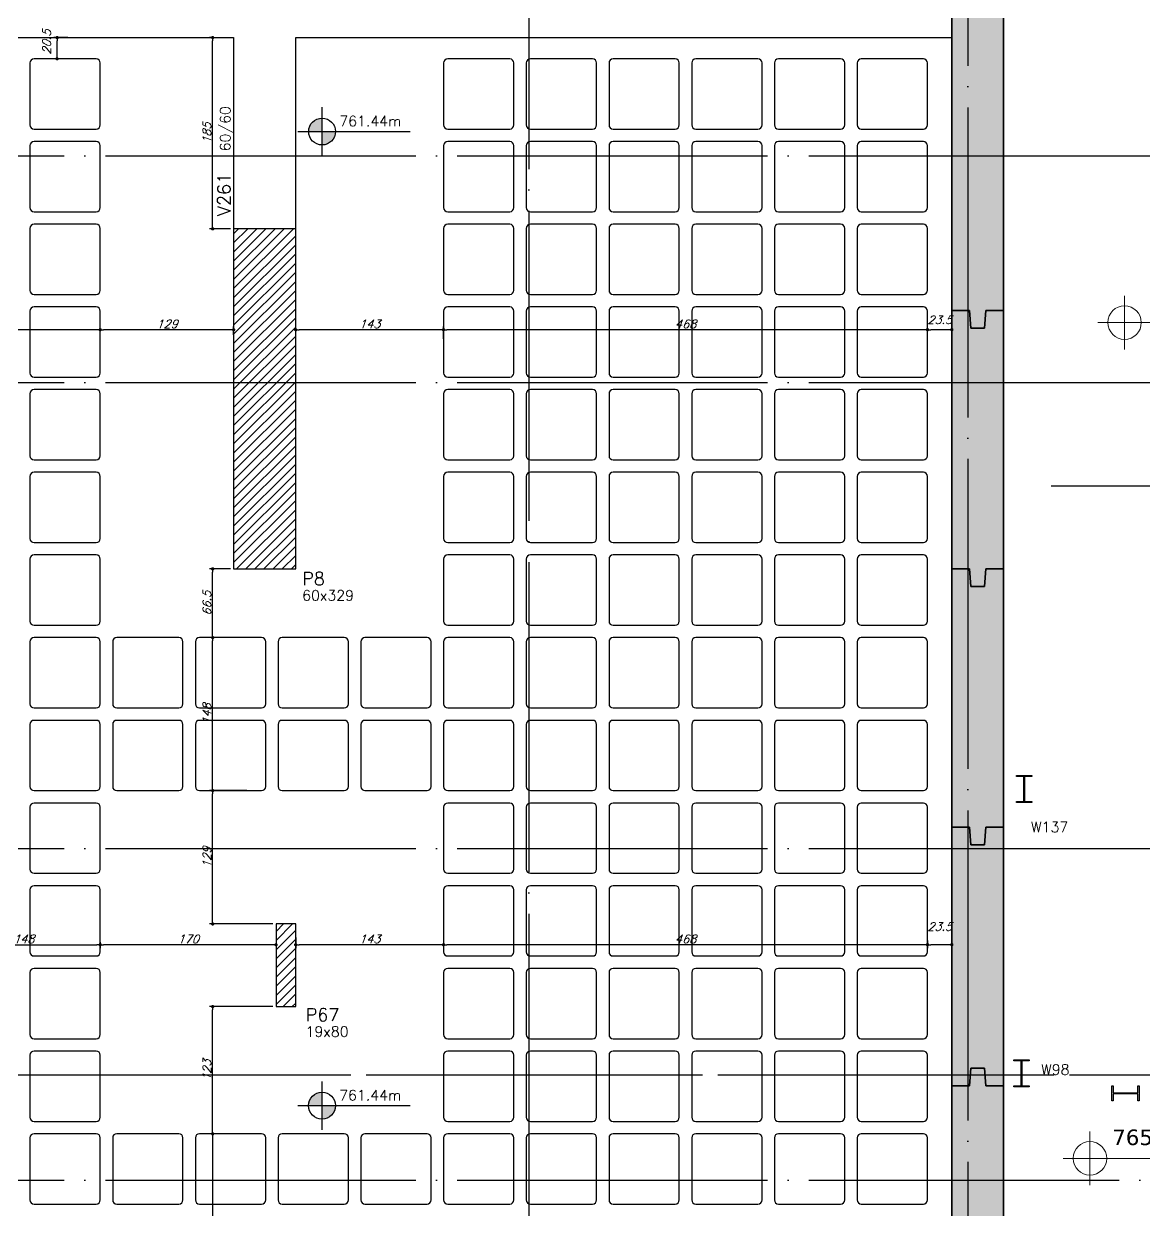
# Model space of a CAD drawing. Extents: x -4172 to 5483, y -2094 to 2406.
# Drawn here: x 2337 to 3421, y -146 to 1002 of the extents above; entities that cross this region are included whole.
import ezdxf
from ezdxf.enums import TextEntityAlignment as Align

# ---------------------------------------------------------------- set-up
doc = ezdxf.new("R2010")
doc.units = 0
doc.header["$LTSCALE"] = 50
doc.header["$MEASUREMENT"] = 0
doc.linetypes.add('EIXO', pattern=[6.8, 6, -0.4, 0, -0.4])
doc.layers.get('0').update_dxf_attribs({"linetype": 'CONTINUOUS'})
doc.layers.get('DEFPOINTS').update_dxf_attribs({"linetype": 'CONTINUOUS'})
for name, color, linetype in [('251', 5, 'CONTINUOUS'), ('F-COTAS', 106, 'CONTINUOUS'), ('F-CUBETA', 1, 'CONTINUOUS'), ('F-EIXO', 12, 'EIXO'), ('F-NÍVEL-PLANTA', 2, 'CONTINUOUS'), ('F-PERFIL - W310x52', 4, 'CONTINUOUS'), ('F-PERFIL- W250x32.7', 4, 'CONTINUOUS'), ('F-PERFIL- W250x38.5', 4, 'CONTINUOUS'), ('F-PILARES-DIM', 172, 'CONTINUOUS'), ('F-PILARES-HACH', 174, 'CONTINUOUS'), ('F-PILARES-NOME', 170, 'CONTINUOUS'), ('F-PILARES-S', 170, 'CONTINUOUS'), ('F-SOLIDO-EST', 252, 'CONTINUOUS'), ('F-TEXTO', 6, 'CONTINUOUS'), ('F-VIGAS', 3, 'CONTINUOUS'), ('F-VIGAS-DIM', 2, 'CONTINUOUS'), ('F-VIGAS-NOME', 4, 'CONTINUOUS')]:
    doc.layers.add(name, color=color, linetype=linetype)
doc.layers.add('A-ANNO-NOTE', color=253, linetype='CONTINUOUS', lineweight=9)
doc.styles.add('CP-TEXT-INCL', font='romans.shx', dxfattribs={"oblique": 20})
doc.styles.add('MCP', font='romans.shx')
doc.styles.add('ROMANS', font='romans.shx')
doc.styles.get("Standard").update_dxf_attribs({"font": 'ROMANS.SHX'})
doc.styles.add('Verdana_3', font='verdana.ttf', dxfattribs={"height": 20})
doc.dimstyles.new('CP-COTAS-50', dxfattribs={"dimscale": 0.64, "dimtxt": 12.5, "dimasz": 5, "dimexe": 5, "dimexo": 5, "dimgap": 2.5, "dimtad": 1, "dimdec": 1, "dimdsep": 46, "dimtxsty": 'CP-TEXT-INCL', "dimblk1": 'DOT', "dimblk2": 'DOT', "dimsah": 1, "dimcen": 9, "dimclrd": 256, "dimclre": 256, "dimclrt": 256, "dimadec": 0, "dimazin": 0, "dimtfac": 1, "dimtdec": 1, "dimtmove": 2, "dimatfit": 3, "dimldrblk": 'DOT', "dimfxl": 0, "dimtolj": 1, "dimarcsym": 0})

# ---------------------------------------------------------------- blocks, each defined once
blk = doc.blocks.new('_VAONER063650636500869008690')
at = {"layer": '251', "color": 1}
for p, q in [((-34, 30), (-34, -30)), ((30, 34), (-30, 34)), ((34, -30), (34, 30)), ((-30, -34), (30, -34))]:
    blk.add_line(p, q, dxfattribs=at)
for centre, start, end in [((-30, 30), 90, 180), ((30, 30), 0, 90), ((-30, -30), 180, 270), ((30, -30), 270, 0)]:
    blk.add_arc(centre, 4, start, end, dxfattribs=at)
blk = doc.blocks.new('Nível - Planta')
at = {"layer": 'F-NÍVEL-PLANTA'}
h = blk.add_hatch(color=71, dxfattribs=at)
h.paths.add_polyline_path([(0, 0), (0, 0.26, 0.414214), (-0.26, 0)])
h.paths.add_polyline_path([(0.26, 0), (0, 0), (0, -0.26, 0.414214)])
for p, q in [((0, -0.469), (0, 0.469)), ((-0.469, 0), (1.704, 0))]:
    blk.add_line(p, q, dxfattribs=at)
blk.add_circle((0, 0), 0.26, dxfattribs=at)
at = {"layer": 'F-TEXTO', "color": 3, "style": 'MCP'}
blk.add_attdef('NÍVEL', (0.333, 0.102), '', height=0.2, dxfattribs=at)
blk = doc.blocks.new('*U19')
at = {"layer": 'F-EIXO'}
blk.add_line((0, 0), (7397, 0), dxfattribs=at)
at = {"layer": 'F-TEXTO', "style": 'ROMANS'}
blk.add_attdef('EIXO', text='', height=17.5, dxfattribs=at).set_placement((-28.2072, 0), align=Align.MIDDLE_CENTER)
blk = doc.blocks.new('*U20')
at = {"layer": 'F-EIXO'}
blk.add_line((0, 0), (0, -3377.9), dxfattribs=at)
at = {"layer": 'F-TEXTO', "style": 'ROMANS'}
blk.add_attdef('EIXO', text='', height=17.5, rotation=360, dxfattribs=at).set_placement((0, 28.2), align=Align.MIDDLE_CENTER)
blk = doc.blocks.new('*U24')
at = {"layer": 'F-EIXO'}
blk.add_line((0, 0), (7397, 0), dxfattribs=at)
at = {"layer": 'F-TEXTO', "style": 'ROMANS'}
blk.add_attdef('EIXO', text='', height=17.5, dxfattribs=at).set_placement((-28.2072, 0), align=Align.MIDDLE_CENTER)
blk = doc.blocks.new('*U25')
at = {"layer": 'F-EIXO'}
blk.add_line((0, 0), (7397, 0), dxfattribs=at)
at = {"layer": 'F-TEXTO', "style": 'ROMANS'}
blk.add_attdef('EIXO', text='', height=17.5, dxfattribs=at).set_placement((-28.2072, 0), align=Align.MIDDLE_CENTER)
blk = doc.blocks.new('*U32')
at = {"layer": 'F-EIXO'}
blk.add_line((0, 0), (7484.954, 0), dxfattribs=at)
at = {"layer": 'F-TEXTO', "style": 'ROMANS'}
blk.add_attdef('EIXO', text='', height=17.5, dxfattribs=at).set_placement((-28.2072, 0), align=Align.MIDDLE_CENTER)
blk = doc.blocks.new('*U34')
at = {"layer": 'F-EIXO'}
blk.add_line((0, 0), (0, -3477.9), dxfattribs=at)
at = {"layer": 'F-TEXTO', "style": 'ROMANS'}
blk.add_attdef('EIXO', text='', height=17.5, rotation=360, dxfattribs=at).set_placement((0, 28.2), align=Align.MIDDLE_CENTER)
blk = doc.blocks.new('*U36')
at = {"layer": 'F-EIXO'}
blk.add_line((0, 0), (7397, 0), dxfattribs=at)
at = {"layer": 'F-TEXTO', "style": 'ROMANS'}
blk.add_attdef('EIXO', text='', height=17.5, dxfattribs=at).set_placement((-28.2072, 0), align=Align.MIDDLE_CENTER)
blk = doc.blocks.new('_DOT')
at = {"color": 0, "linetype": 'ByBlock'}
blk.add_line((-0.5, 0), (-1, 0), dxfattribs=at)
at = {"color": 0, "linetype": 'ByBlock', "const_width": 0.5}
blk.add_lwpolyline([(-0.25, 0, 1), (0.25, 0, 1)], format="xyb", close=True, dxfattribs=at)
blk = doc.blocks.new('*D72')
at = {"layer": 'DEFPOINTS', "color": 0, "linetype": 'Continuous', "transparency": 16777216}
for p in [(3284.5, 1699.5), (3600.5, 1699.5), (3264.5, -934.5)]:
    blk.add_point(p, dxfattribs=at)
at = {"layer": 'F-COTAS', "linetype": 'Continuous', "lineweight": -2, "transparency": 16777216}
for p, q in [((3287.7, 1699.5), (3603.7, 1699.5)), ((3600.5, -931.3), (3600.5, 1696.3)), ((3267.7, -934.5), (3603.7, -934.5))]:
    blk.add_line(p, q, dxfattribs=at)
at = {"layer": 'F-COTAS', "linetype": 'Continuous', "lineweight": -2, "transparency": 16777216, "xscale": 3.2, "yscale": 3.2, "zscale": 3.2}
for p, rotation in [((3600.5, 1699.5), 90), ((3600.5, -934.5), 270)]:
    blk.add_blockref('_DOT', p, dxfattribs=dict(at, rotation=rotation))
at = {"layer": 'F-COTAS', "linetype": 'Continuous', "transparency": 16777216, "insert": (3594.9, 382.5), "char_height": 8, "attachment_point": 5, "rotation": 90, "style": 'CP-TEXT-INCL'}
blk.add_mtext('\\A1;2634', dxfattribs=at)
blk = doc.blocks.new('*D82')
at = {"layer": 'DEFPOINTS', "color": 0, "linetype": 'Continuous', "transparency": 16777216}
for p in [(3327.4, 204), (3558.7, 204), (3574.7, -15)]:
    blk.add_point(p, dxfattribs=at)
at = {"layer": 'F-COTAS', "linetype": 'Continuous', "lineweight": -2, "transparency": 16777216}
for p, q in [((3330.6, 204), (3561.9, 204)), ((3558.7, -11.8), (3558.7, 200.8)), ((3571.5, -15), (3555.5, -15))]:
    blk.add_line(p, q, dxfattribs=at)
at = {"layer": 'F-COTAS', "linetype": 'Continuous', "lineweight": -2, "transparency": 16777216, "xscale": 3.2, "yscale": 3.2, "zscale": 3.2}
for p, rotation in [((3558.7, 204), 90), ((3558.7, -15), 270)]:
    blk.add_blockref('_DOT', p, dxfattribs=dict(at, rotation=rotation))
at = {"layer": 'F-COTAS', "linetype": 'Continuous', "transparency": 16777216, "insert": (3553.1, 94.5), "char_height": 8, "attachment_point": 5, "rotation": 90, "style": 'CP-TEXT-INCL'}
blk.add_mtext('\\A1;219', dxfattribs=at)
blk = doc.blocks.new('*D83')
at = {"layer": 'DEFPOINTS', "color": 0, "linetype": 'Continuous', "transparency": 16777216}
for p in [(3327.4, 555), (3558.7, 555), (3327.4, 204)]:
    blk.add_point(p, dxfattribs=at)
at = {"layer": 'F-COTAS', "linetype": 'Continuous', "lineweight": -2, "transparency": 16777216}
for p, q in [((3330.6, 555), (3561.9, 555)), ((3558.7, 207.2), (3558.7, 551.8)), ((3330.6, 204), (3561.9, 204))]:
    blk.add_line(p, q, dxfattribs=at)
at = {"layer": 'F-COTAS', "linetype": 'Continuous', "lineweight": -2, "transparency": 16777216, "xscale": 3.2, "yscale": 3.2, "zscale": 3.2}
for p, rotation in [((3558.7, 555), 90), ((3558.7, 204), 270)]:
    blk.add_blockref('_DOT', p, dxfattribs=dict(at, rotation=rotation))
at = {"layer": 'F-COTAS', "linetype": 'Continuous', "transparency": 16777216, "insert": (3553.1, 379.5), "char_height": 8, "attachment_point": 5, "rotation": 90, "style": 'CP-TEXT-INCL'}
blk.add_mtext('\\A1;351', dxfattribs=at)
blk = doc.blocks.new('*D84')
at = {"layer": 'DEFPOINTS', "color": 0, "linetype": 'Continuous', "transparency": 16777216}
for p in [(3327.4, 655), (3558.7, 655), (3327.4, 555)]:
    blk.add_point(p, dxfattribs=at)
at = {"layer": 'F-COTAS', "linetype": 'Continuous', "lineweight": -2, "transparency": 16777216}
for p, q in [((3330.6, 655), (3561.9, 655)), ((3558.7, 558.2), (3558.7, 651.8)), ((3330.6, 555), (3561.9, 555))]:
    blk.add_line(p, q, dxfattribs=at)
at = {"layer": 'F-COTAS', "linetype": 'Continuous', "lineweight": -2, "transparency": 16777216, "xscale": 3.2, "yscale": 3.2, "zscale": 3.2}
for p, rotation in [((3558.7, 655), 90), ((3558.7, 555), 270)]:
    blk.add_blockref('_DOT', p, dxfattribs=dict(at, rotation=rotation))
at = {"layer": 'F-COTAS', "linetype": 'Continuous', "transparency": 16777216, "insert": (3553.1, 605), "char_height": 8, "attachment_point": 5, "rotation": 90, "style": 'CP-TEXT-INCL'}
blk.add_mtext('\\A1;100', dxfattribs=at)
blk = doc.blocks.new('*D85')
at = {"layer": 'DEFPOINTS', "color": 0, "linetype": 'Continuous', "transparency": 16777216}
for p in [(3327.4, 874), (3558.7, 874), (3327.4, 655)]:
    blk.add_point(p, dxfattribs=at)
at = {"layer": 'F-COTAS', "linetype": 'Continuous', "lineweight": -2, "transparency": 16777216}
for p, q in [((3330.6, 874), (3561.9, 874)), ((3558.7, 658.2), (3558.7, 870.8)), ((3330.6, 655), (3561.9, 655))]:
    blk.add_line(p, q, dxfattribs=at)
at = {"layer": 'F-COTAS', "linetype": 'Continuous', "lineweight": -2, "transparency": 16777216, "xscale": 3.2, "yscale": 3.2, "zscale": 3.2}
for p, rotation in [((3558.7, 874), 90), ((3558.7, 655), 270)]:
    blk.add_blockref('_DOT', p, dxfattribs=dict(at, rotation=rotation))
at = {"layer": 'F-COTAS', "linetype": 'Continuous', "transparency": 16777216, "insert": (3553.1, 764.5), "char_height": 8, "attachment_point": 5, "rotation": 90, "style": 'CP-TEXT-INCL'}
blk.add_mtext('\\A1;219', dxfattribs=at)
blk = doc.blocks.new('*D86')
at = {"layer": 'DEFPOINTS', "color": 0, "linetype": 'Continuous', "transparency": 16777216}
for p in [(3540, 1343.5), (3558.7, 1343.5), (3327.4, 874)]:
    blk.add_point(p, dxfattribs=at)
at = {"layer": 'F-COTAS', "linetype": 'Continuous', "lineweight": -2, "transparency": 16777216}
for p, q in [((3543.2, 1343.5), (3561.9, 1343.5)), ((3558.7, 877.2), (3558.7, 1340.3)), ((3330.6, 874), (3561.9, 874))]:
    blk.add_line(p, q, dxfattribs=at)
at = {"layer": 'F-COTAS', "linetype": 'Continuous', "lineweight": -2, "transparency": 16777216, "xscale": 3.2, "yscale": 3.2, "zscale": 3.2}
for p, rotation in [((3558.7, 1343.5), 90), ((3558.7, 874), 270)]:
    blk.add_blockref('_DOT', p, dxfattribs=dict(at, rotation=rotation))
at = {"layer": 'F-COTAS', "linetype": 'Continuous', "transparency": 16777216, "insert": (3553.1, 1108.7), "char_height": 8, "attachment_point": 5, "rotation": 90, "style": 'CP-TEXT-INCL'}
blk.add_mtext('\\A1;469.5', dxfattribs=at)
blk = doc.blocks.new('*D180')
at = {"layer": 'DEFPOINTS', "color": 0, "linetype": 'Continuous', "transparency": 16777216}
for p in [(2519.7, 51), (2581, 51), (2554.2, -72)]:
    blk.add_point(p, dxfattribs=at)
at = {"layer": 'F-COTAS', "linetype": 'Continuous', "lineweight": -2, "transparency": 16777216}
for p, q in [((2577.8, 51), (2516.5, 51)), ((2519.7, -68.8), (2519.7, 47.8)), ((2551, -72), (2516.5, -72))]:
    blk.add_line(p, q, dxfattribs=at)
at = {"layer": 'F-COTAS', "linetype": 'Continuous', "lineweight": -2, "transparency": 16777216, "xscale": 3.2, "yscale": 3.2, "zscale": 3.2}
for p, rotation in [((2519.7, 51), 90), ((2519.7, -72), 270)]:
    blk.add_blockref('_DOT', p, dxfattribs=dict(at, rotation=rotation))
at = {"layer": 'F-COTAS', "linetype": 'Continuous', "transparency": 16777216, "insert": (2514.1, -10.5), "char_height": 8, "attachment_point": 5, "rotation": 90, "style": 'CP-TEXT-INCL'}
blk.add_mtext('\\A1;123', dxfattribs=at)
blk = doc.blocks.new('*D181')
at = {"layer": 'DEFPOINTS', "color": 0, "linetype": 'Continuous', "transparency": 16777216}
for p in [(2541, -72), (2519.7, -380), (2541, -380)]:
    blk.add_point(p, dxfattribs=at)
at = {"layer": 'F-COTAS', "linetype": 'Continuous', "lineweight": -2, "transparency": 16777216}
for p, q in [((2537.8, -72), (2516.5, -72)), ((2519.7, -75.2), (2519.7, -376.8)), ((2537.8, -380), (2516.5, -380))]:
    blk.add_line(p, q, dxfattribs=at)
at = {"layer": 'F-COTAS', "linetype": 'Continuous', "lineweight": -2, "transparency": 16777216, "xscale": 3.2, "yscale": 3.2, "zscale": 3.2}
for p, rotation in [((2519.7, -72), 90), ((2519.7, -380), 270)]:
    blk.add_blockref('_DOT', p, dxfattribs=dict(at, rotation=rotation))
at = {"layer": 'F-COTAS', "linetype": 'Continuous', "transparency": 16777216, "insert": (2514.1, -226), "char_height": 8, "attachment_point": 5, "rotation": 90, "style": 'CP-TEXT-INCL'}
blk.add_mtext('\\A1;308', dxfattribs=at)
blk = doc.blocks.new('*D183')
at = {"layer": 'DEFPOINTS', "color": 0, "linetype": 'Continuous', "transparency": 16777216}
for p in [(2519.7, 260), (2555.9, 260), (2581, 131)]:
    blk.add_point(p, dxfattribs=at)
at = {"layer": 'F-COTAS', "linetype": 'Continuous', "lineweight": -2, "transparency": 16777216}
for p, q in [((2552.7, 260), (2516.5, 260)), ((2519.7, 134.2), (2519.7, 256.8)), ((2577.8, 131), (2516.5, 131))]:
    blk.add_line(p, q, dxfattribs=at)
at = {"layer": 'F-COTAS', "linetype": 'Continuous', "lineweight": -2, "transparency": 16777216, "xscale": 3.2, "yscale": 3.2, "zscale": 3.2}
for p, rotation in [((2519.7, 260), 90), ((2519.7, 131), 270)]:
    blk.add_blockref('_DOT', p, dxfattribs=dict(at, rotation=rotation))
at = {"layer": 'F-COTAS', "linetype": 'Continuous', "transparency": 16777216, "insert": (2514.1, 195.5), "char_height": 8, "attachment_point": 5, "rotation": 90, "style": 'CP-TEXT-INCL'}
blk.add_mtext('\\A1;129', dxfattribs=at)
blk = doc.blocks.new('*D184')
at = {"layer": 'DEFPOINTS', "color": 0, "linetype": 'Continuous', "transparency": 16777216}
for p in [(2519.7, 408), (2548.6, 408), (2548.6, 260)]:
    blk.add_point(p, dxfattribs=at)
at = {"layer": 'F-COTAS', "linetype": 'Continuous', "lineweight": -2, "transparency": 16777216}
for p, q in [((2545.4, 408), (2516.5, 408)), ((2519.7, 263.2), (2519.7, 404.8)), ((2545.4, 260), (2516.5, 260))]:
    blk.add_line(p, q, dxfattribs=at)
at = {"layer": 'F-COTAS', "linetype": 'Continuous', "lineweight": -2, "transparency": 16777216, "xscale": 3.2, "yscale": 3.2, "zscale": 3.2}
for p, rotation in [((2519.7, 408), 90), ((2519.7, 260), 270)]:
    blk.add_blockref('_DOT', p, dxfattribs=dict(at, rotation=rotation))
at = {"layer": 'F-COTAS', "linetype": 'Continuous', "transparency": 16777216, "insert": (2514.1, 334), "char_height": 8, "attachment_point": 5, "rotation": 90, "style": 'CP-TEXT-INCL'}
blk.add_mtext('\\A1;148', dxfattribs=at)
blk = doc.blocks.new('*D185')
at = {"layer": 'DEFPOINTS', "color": 0, "linetype": 'Continuous', "transparency": 16777216}
for p in [(2519.7, 474.5), (2540, 474.5), (2549.6, 408)]:
    blk.add_point(p, dxfattribs=at)
at = {"layer": 'F-COTAS', "linetype": 'Continuous', "lineweight": -2, "transparency": 16777216}
for p, q in [((2536.8, 474.5), (2516.5, 474.5)), ((2519.7, 411.2), (2519.7, 471.3)), ((2546.4, 408), (2516.5, 408))]:
    blk.add_line(p, q, dxfattribs=at)
at = {"layer": 'F-COTAS', "linetype": 'Continuous', "lineweight": -2, "transparency": 16777216, "xscale": 3.2, "yscale": 3.2, "zscale": 3.2}
for p, rotation in [((2519.7, 474.5), 90), ((2519.7, 408), 270)]:
    blk.add_blockref('_DOT', p, dxfattribs=dict(at, rotation=rotation))
at = {"layer": 'F-COTAS', "linetype": 'Continuous', "transparency": 16777216, "insert": (2514.1, 441.2), "char_height": 8, "attachment_point": 5, "rotation": 90, "style": 'CP-TEXT-INCL'}
blk.add_mtext('\\A1;66.5', dxfattribs=at)
blk = doc.blocks.new('*D186')
at = {"layer": 'DEFPOINTS', "color": 0, "linetype": 'Continuous', "transparency": 16777216}
for p in [(3211, 705.9), (3211, 700.3), (3234.5, 700.3)]:
    blk.add_point(p, dxfattribs=at)
at = {"layer": 'F-COTAS', "linetype": 'Continuous', "lineweight": -2, "transparency": 16777216}
for p, q in [((3211, 703.5), (3211, 709.1)), ((3231.3, 705.9), (3214.2, 705.9)), ((3234.5, 703.5), (3234.5, 709.1))]:
    blk.add_line(p, q, dxfattribs=at)
at = {"layer": 'F-COTAS', "linetype": 'Continuous', "lineweight": -2, "transparency": 16777216, "xscale": 3.2, "yscale": 3.2, "zscale": 3.2, "rotation": 180}
blk.add_blockref('_DOT', (3211, 705.9), dxfattribs=at)
at = {"layer": 'F-COTAS', "linetype": 'Continuous', "lineweight": -2, "transparency": 16777216, "xscale": 3.2, "yscale": 3.2, "zscale": 3.2}
blk.add_blockref('_DOT', (3234.5, 705.9), dxfattribs=at)
at = {"layer": 'F-COTAS', "linetype": 'Continuous', "transparency": 16777216, "insert": (3222.8, 715.5), "char_height": 8, "attachment_point": 5, "style": 'CP-TEXT-INCL'}
blk.add_mtext('\\A1;23.5', dxfattribs=at)
blk = doc.blocks.new('*D187')
at = {"layer": 'DEFPOINTS', "color": 0, "linetype": 'Continuous', "transparency": 16777216}
for p in [(2743, 705.9), (2743, 694), (3211, 694)]:
    blk.add_point(p, dxfattribs=at)
at = {"layer": 'F-COTAS', "linetype": 'Continuous', "lineweight": -2, "transparency": 16777216}
for p, q in [((2743, 697.2), (2743, 709.1)), ((3207.8, 705.9), (2746.2, 705.9)), ((3211, 697.2), (3211, 709.1))]:
    blk.add_line(p, q, dxfattribs=at)
at = {"layer": 'F-COTAS', "linetype": 'Continuous', "lineweight": -2, "transparency": 16777216, "xscale": 3.2, "yscale": 3.2, "zscale": 3.2, "rotation": 180}
blk.add_blockref('_DOT', (2743, 705.9), dxfattribs=at)
at = {"layer": 'F-COTAS', "linetype": 'Continuous', "lineweight": -2, "transparency": 16777216, "xscale": 3.2, "yscale": 3.2, "zscale": 3.2}
blk.add_blockref('_DOT', (3211, 705.9), dxfattribs=at)
at = {"layer": 'F-COTAS', "linetype": 'Continuous', "transparency": 16777216, "insert": (2977, 711.5), "char_height": 8, "attachment_point": 5, "style": 'CP-TEXT-INCL'}
blk.add_mtext('\\A1;468', dxfattribs=at)
blk = doc.blocks.new('*D188')
at = {"layer": 'DEFPOINTS', "color": 0, "linetype": 'Continuous', "transparency": 16777216}
for p in [(2600, 705.9), (2600, 694), (2743, 694)]:
    blk.add_point(p, dxfattribs=at)
at = {"layer": 'F-COTAS', "linetype": 'Continuous', "lineweight": -2, "transparency": 16777216}
for p, q in [((2600, 697.2), (2600, 709.1)), ((2739.8, 705.9), (2603.2, 705.9)), ((2743, 697.2), (2743, 709.1))]:
    blk.add_line(p, q, dxfattribs=at)
at = {"layer": 'F-COTAS', "linetype": 'Continuous', "lineweight": -2, "transparency": 16777216, "xscale": 3.2, "yscale": 3.2, "zscale": 3.2, "rotation": 180}
blk.add_blockref('_DOT', (2600, 705.9), dxfattribs=at)
at = {"layer": 'F-COTAS', "linetype": 'Continuous', "lineweight": -2, "transparency": 16777216, "xscale": 3.2, "yscale": 3.2, "zscale": 3.2}
blk.add_blockref('_DOT', (2743, 705.9), dxfattribs=at)
at = {"layer": 'F-COTAS', "linetype": 'Continuous', "transparency": 16777216, "insert": (2671.5, 711.5), "char_height": 8, "attachment_point": 5, "style": 'CP-TEXT-INCL'}
blk.add_mtext('\\A1;143', dxfattribs=at)
blk = doc.blocks.new('*D189')
at = {"layer": 'DEFPOINTS', "color": 0, "linetype": 'Continuous', "transparency": 16777216}
for p in [(2411, 705.9), (2411, 697.9), (2540, 697.9)]:
    blk.add_point(p, dxfattribs=at)
at = {"layer": 'F-COTAS', "linetype": 'Continuous', "lineweight": -2, "transparency": 16777216}
for p, q in [((2411, 701.1), (2411, 709.1)), ((2536.8, 705.9), (2414.2, 705.9)), ((2540, 701.1), (2540, 709.1))]:
    blk.add_line(p, q, dxfattribs=at)
at = {"layer": 'F-COTAS', "linetype": 'Continuous', "lineweight": -2, "transparency": 16777216, "xscale": 3.2, "yscale": 3.2, "zscale": 3.2, "rotation": 180}
blk.add_blockref('_DOT', (2411, 705.9), dxfattribs=at)
at = {"layer": 'F-COTAS', "linetype": 'Continuous', "lineweight": -2, "transparency": 16777216, "xscale": 3.2, "yscale": 3.2, "zscale": 3.2}
blk.add_blockref('_DOT', (2540, 705.9), dxfattribs=at)
at = {"layer": 'F-COTAS', "linetype": 'Continuous', "transparency": 16777216, "insert": (2475.5, 711.5), "char_height": 8, "attachment_point": 5, "style": 'CP-TEXT-INCL'}
blk.add_mtext('\\A1;129', dxfattribs=at)
blk = doc.blocks.new('*D190')
at = {"layer": 'DEFPOINTS', "color": 0, "linetype": 'Continuous', "transparency": 16777216}
for p in [(2103, 705.9), (2103, 694), (2411, 694)]:
    blk.add_point(p, dxfattribs=at)
at = {"layer": 'F-COTAS', "linetype": 'Continuous', "lineweight": -2, "transparency": 16777216}
for p, q in [((2103, 697.2), (2103, 709.1)), ((2407.8, 705.9), (2106.2, 705.9)), ((2411, 697.2), (2411, 709.1))]:
    blk.add_line(p, q, dxfattribs=at)
at = {"layer": 'F-COTAS', "linetype": 'Continuous', "lineweight": -2, "transparency": 16777216, "xscale": 3.2, "yscale": 3.2, "zscale": 3.2, "rotation": 180}
blk.add_blockref('_DOT', (2103, 705.9), dxfattribs=at)
at = {"layer": 'F-COTAS', "linetype": 'Continuous', "lineweight": -2, "transparency": 16777216, "xscale": 3.2, "yscale": 3.2, "zscale": 3.2}
blk.add_blockref('_DOT', (2411, 705.9), dxfattribs=at)
at = {"layer": 'F-COTAS', "linetype": 'Continuous', "transparency": 16777216, "insert": (2257, 711.5), "char_height": 8, "attachment_point": 5, "style": 'CP-TEXT-INCL'}
blk.add_mtext('\\A1;308', dxfattribs=at)
blk = doc.blocks.new('*D275')
at = {"layer": 'DEFPOINTS', "color": 0, "linetype": 'Continuous', "transparency": 16777216}
for p in [(2519.7, 988.5), (2522.7, 988.5), (2540, 803.5)]:
    blk.add_point(p, dxfattribs=at)
at = {"layer": 'F-COTAS', "linetype": 'Continuous', "lineweight": -2, "transparency": 16777216}
for p, q in [((2519.5, 988.5), (2516.5, 988.5)), ((2519.7, 806.7), (2519.7, 985.3)), ((2536.8, 803.5), (2516.5, 803.5))]:
    blk.add_line(p, q, dxfattribs=at)
at = {"layer": 'F-COTAS', "linetype": 'Continuous', "lineweight": -2, "transparency": 16777216, "xscale": 3.2, "yscale": 3.2, "zscale": 3.2}
for p, rotation in [((2519.7, 988.5), 90), ((2519.7, 803.5), 270)]:
    blk.add_blockref('_DOT', p, dxfattribs=dict(at, rotation=rotation))
at = {"layer": 'F-COTAS', "linetype": 'Continuous', "transparency": 16777216, "insert": (2514.1, 896), "char_height": 8, "attachment_point": 5, "rotation": 90, "style": 'CP-TEXT-INCL'}
blk.add_mtext('\\A1;185', dxfattribs=at)
blk = doc.blocks.new('*D276')
at = {"layer": 'DEFPOINTS', "color": 0, "linetype": 'Continuous', "transparency": 16777216}
for p in [(2369.3, 988.5), (2382.8, 988.5), (2382.8, 968)]:
    blk.add_point(p, dxfattribs=at)
at = {"layer": 'F-COTAS', "linetype": 'Continuous', "lineweight": -2, "transparency": 16777216}
for p, q in [((2379.6, 988.5), (2366.1, 988.5)), ((2369.3, 971.2), (2369.3, 985.3)), ((2379.6, 968), (2366.1, 968))]:
    blk.add_line(p, q, dxfattribs=at)
at = {"layer": 'F-COTAS', "linetype": 'Continuous', "lineweight": -2, "transparency": 16777216, "xscale": 3.2, "yscale": 3.2, "zscale": 3.2}
for p, rotation in [((2369.3, 988.5), 90), ((2369.3, 968), 270)]:
    blk.add_blockref('_DOT', p, dxfattribs=dict(at, rotation=rotation))
at = {"layer": 'F-COTAS', "linetype": 'Continuous', "transparency": 16777216, "insert": (2359.1, 984.2), "char_height": 8, "attachment_point": 5, "rotation": 90, "style": 'CP-TEXT-INCL'}
blk.add_mtext('\\A1;20.5', dxfattribs=at)
blk = doc.blocks.new('*D277')
at = {"layer": 'DEFPOINTS', "color": 0, "linetype": 'Continuous', "transparency": 16777216}
for p in [(3211, 110.9), (3211, 110.9), (3234.5, 110.9)]:
    blk.add_point(p, dxfattribs=at)
at = {"layer": 'F-COTAS', "linetype": 'Continuous', "lineweight": -2, "transparency": 16777216}
blk.add_line((3231.3, 110.9), (3214.2, 110.9), dxfattribs=at)
at = {"layer": 'F-COTAS', "linetype": 'Continuous', "lineweight": -2, "transparency": 16777216, "xscale": 3.2, "yscale": 3.2, "zscale": 3.2, "rotation": 180}
blk.add_blockref('_DOT', (3211, 110.9), dxfattribs=at)
at = {"layer": 'F-COTAS', "linetype": 'Continuous', "lineweight": -2, "transparency": 16777216, "xscale": 3.2, "yscale": 3.2, "zscale": 3.2}
blk.add_blockref('_DOT', (3234.5, 110.9), dxfattribs=at)
at = {"layer": 'F-COTAS', "linetype": 'Continuous', "transparency": 16777216, "insert": (3222.8, 128.5), "char_height": 8, "attachment_point": 5, "style": 'CP-TEXT-INCL'}
blk.add_mtext('\\A1;23.5', dxfattribs=at)
blk = doc.blocks.new('*D278')
at = {"layer": 'DEFPOINTS', "color": 0, "linetype": 'Continuous', "transparency": 16777216}
for p in [(2743, 118.3), (3211, 118.3), (2743, 110.9)]:
    blk.add_point(p, dxfattribs=at)
at = {"layer": 'F-COTAS', "linetype": 'Continuous', "lineweight": -2, "transparency": 16777216}
for p, q in [((2743, 115.1), (2743, 107.7)), ((3211, 115.1), (3211, 107.7)), ((3207.8, 110.9), (2746.2, 110.9))]:
    blk.add_line(p, q, dxfattribs=at)
at = {"layer": 'F-COTAS', "linetype": 'Continuous', "lineweight": -2, "transparency": 16777216, "xscale": 3.2, "yscale": 3.2, "zscale": 3.2, "rotation": 180}
blk.add_blockref('_DOT', (2743, 110.9), dxfattribs=at)
at = {"layer": 'F-COTAS', "linetype": 'Continuous', "lineweight": -2, "transparency": 16777216, "xscale": 3.2, "yscale": 3.2, "zscale": 3.2}
blk.add_blockref('_DOT', (3211, 110.9), dxfattribs=at)
at = {"layer": 'F-COTAS', "linetype": 'Continuous', "transparency": 16777216, "insert": (2977, 116.5), "char_height": 8, "attachment_point": 5, "style": 'CP-TEXT-INCL'}
blk.add_mtext('\\A1;468', dxfattribs=at)
blk = doc.blocks.new('*D279')
at = {"layer": 'DEFPOINTS', "color": 0, "linetype": 'Continuous', "transparency": 16777216}
for p in [(2600, 121), (2743, 121), (2600, 110.9)]:
    blk.add_point(p, dxfattribs=at)
at = {"layer": 'F-COTAS', "linetype": 'Continuous', "lineweight": -2, "transparency": 16777216}
for p, q in [((2600, 117.8), (2600, 107.7)), ((2743, 117.8), (2743, 107.7)), ((2739.8, 110.9), (2603.2, 110.9))]:
    blk.add_line(p, q, dxfattribs=at)
at = {"layer": 'F-COTAS', "linetype": 'Continuous', "lineweight": -2, "transparency": 16777216, "xscale": 3.2, "yscale": 3.2, "zscale": 3.2, "rotation": 180}
blk.add_blockref('_DOT', (2600, 110.9), dxfattribs=at)
at = {"layer": 'F-COTAS', "linetype": 'Continuous', "lineweight": -2, "transparency": 16777216, "xscale": 3.2, "yscale": 3.2, "zscale": 3.2}
blk.add_blockref('_DOT', (2743, 110.9), dxfattribs=at)
at = {"layer": 'F-COTAS', "linetype": 'Continuous', "transparency": 16777216, "insert": (2671.5, 116.5), "char_height": 8, "attachment_point": 5, "style": 'CP-TEXT-INCL'}
blk.add_mtext('\\A1;143', dxfattribs=at)
blk = doc.blocks.new('*D280')
at = {"layer": 'DEFPOINTS', "color": 0, "linetype": 'Continuous', "transparency": 16777216}
for p in [(2411, 110.9), (2411, 110.9), (2581, 110.9)]:
    blk.add_point(p, dxfattribs=at)
at = {"layer": 'F-COTAS', "linetype": 'Continuous', "lineweight": -2, "transparency": 16777216}
blk.add_line((2577.8, 110.9), (2414.2, 110.9), dxfattribs=at)
at = {"layer": 'F-COTAS', "linetype": 'Continuous', "lineweight": -2, "transparency": 16777216, "xscale": 3.2, "yscale": 3.2, "zscale": 3.2, "rotation": 180}
blk.add_blockref('_DOT', (2411, 110.9), dxfattribs=at)
at = {"layer": 'F-COTAS', "linetype": 'Continuous', "lineweight": -2, "transparency": 16777216, "xscale": 3.2, "yscale": 3.2, "zscale": 3.2}
blk.add_blockref('_DOT', (2581, 110.9), dxfattribs=at)
at = {"layer": 'F-COTAS', "linetype": 'Continuous', "transparency": 16777216, "insert": (2496, 116.5), "char_height": 8, "attachment_point": 5, "style": 'CP-TEXT-INCL'}
blk.add_mtext('\\A1;170', dxfattribs=at)
blk = doc.blocks.new('*D281')
at = {"layer": 'DEFPOINTS', "color": 0, "linetype": 'Continuous', "transparency": 16777216}
for p in [(2263, 116.7), (2411, 116.7), (2411, 110.9)]:
    blk.add_point(p, dxfattribs=at)
at = {"layer": 'F-COTAS', "linetype": 'Continuous', "lineweight": -2, "transparency": 16777216}
for p, q in [((2263, 113.5), (2263, 107.7)), ((2266.2, 110.9), (2407.8, 110.9)), ((2411, 113.5), (2411, 107.7))]:
    blk.add_line(p, q, dxfattribs=at)
at = {"layer": 'F-COTAS', "linetype": 'Continuous', "lineweight": -2, "transparency": 16777216, "xscale": 3.2, "yscale": 3.2, "zscale": 3.2, "rotation": 180}
blk.add_blockref('_DOT', (2263, 110.9), dxfattribs=at)
at = {"layer": 'F-COTAS', "linetype": 'Continuous', "lineweight": -2, "transparency": 16777216, "xscale": 3.2, "yscale": 3.2, "zscale": 3.2}
blk.add_blockref('_DOT', (2411, 110.9), dxfattribs=at)
at = {"layer": 'F-COTAS', "linetype": 'Continuous', "transparency": 16777216, "insert": (2337, 116.5), "char_height": 8, "attachment_point": 5, "style": 'CP-TEXT-INCL'}
blk.add_mtext('\\A1;148', dxfattribs=at)
blk = doc.blocks.new('LGN-COTA E LEGENDA - LGN-COTA E LEGENDA-473137-Térreo')
at = {"layer": 'A-ANNO-NOTE'}
for p, q in [((-0.009, -0.238), (-0.009, 0.28)), ((-0.268, 0.021), (1.302, 0.021))]:
    blk.add_line(p, q, dxfattribs=at)
for centre, start, end in [((-0.009, 0.022), 90, 180), ((-0.009, 0.021), 360, 90), ((-0.009, 0.021), 180, 270), ((-0.009, 0.021), 270, 0)]:
    blk.add_arc(centre, 0.162, start, end, dxfattribs=at)
blk = doc.blocks.new('zw$7512')
at = {"layer": 'A-ANNO-NOTE', "xscale": 100, "yscale": 100, "zscale": 100}
for p in [(3602, 496.7), (3568.5, -311.9)]:
    blk.add_blockref('LGN-COTA E LEGENDA - LGN-COTA E LEGENDA-473137-Térreo', p, dxfattribs=at)
at = {"layer": 'A-ANNO-NOTE', "style": 'Verdana_3'}
blk.add_text('765.65', height=15, dxfattribs=at).set_placement((3589.2, -296.9))
blk = doc.blocks.new('A$C44D756D9')
at = {"layer": 'F-PERFIL- W250x32.7', "linetype": 'Continuous'}
blk.add_lwpolyline([(6636.8, -1240.9), (6622.2, -1240.9), (6622.2, -1239.9), (6629.2, -1239.9), (6629.2, -1215.9), (6622.2, -1215.9), (6622.2, -1215), (6636.8, -1215), (6636.8, -1215.9), (6629.8, -1215.9), (6629.8, -1239.9), (6636.8, -1239.9)], close=True, dxfattribs=at)
at = {"layer": 'F-PERFIL- W250x38.5', "linetype": 'Continuous'}
for points in [[(6619.5, -1489.9), (6634.2, -1489.9), (6634.2, -1491), (6627.2, -1491), (6627.2, -1515), (6634.2, -1515), (6634.2, -1516.1), (6619.5, -1516.1), (6619.5, -1515), (6626.5, -1515), (6626.5, -1491), (6619.5, -1491)], [(6740.6, -1515), (6740.6, -1529.7), (6739.5, -1529.7), (6739.5, -1522.7), (6715.5, -1522.7), (6715.5, -1529.7), (6714.4, -1529.7), (6714.4, -1515), (6715.5, -1515), (6715.5, -1522), (6739.5, -1522), (6739.5, -1515)]]:
    blk.add_lwpolyline(points, close=True, dxfattribs=at)
at = {"layer": 'F-PILARES-NOME'}
for s, p in [('W137', (6636.1, -1269.7)), ('W98', (6645.9, -1504.4))]:
    blk.add_text(s, height=10, dxfattribs=at).set_placement(p)

msp = doc.modelspace()

# ---------------------------------------------------------------- hatches: boundary and pattern name
at = {"layer": 'F-PILARES-HACH', "linetype": 'Continuous'}
h = msp.add_hatch(dxfattribs=at)
h.set_pattern_fill('ANSI31', color=256, scale=50, style=0)
h.paths.add_polyline_path([(2540, 474.5), (2600, 474.5), (2600, 803.5), (2540, 803.5)], flags=16)
h = msp.add_hatch(dxfattribs=at)
h.set_pattern_fill('ANSI31', color=256, scale=50, style=0)
h.paths.add_polyline_path([(2581, 51), (2600, 51), (2600, 131), (2581, 131)], flags=16)
at = {"layer": 'F-SOLIDO-EST'}
h = msp.add_hatch(color=256, dxfattribs=at)
h.dxf.hatch_style = 1
h.paths.add_polyline_path([(3284.5, 1149.5), (3267.5, 1149.5), (3266, 1166.5), (3253, 1166.5), (3251.5, 1149.5), (3234.5, 1149.5), (3234.5, 724.5), (3251.5, 724.5), (3253, 707.5), (3266, 707.5), (3267.5, 724.5), (3284.5, 724.5)])
h = msp.add_hatch(color=256, dxfattribs=at)
h.dxf.hatch_style = 1
h.paths.add_polyline_path([(3284.5, 724.5), (3267.5, 724.5), (3266, 707.5), (3253, 707.5), (3251.5, 724.5), (3234.5, 724.5), (3234.5, 474.5), (3251.5, 474.5), (3253, 457.5), (3266, 457.5), (3267.5, 474.5), (3284.5, 474.5)])
h = msp.add_hatch(color=256, dxfattribs=at)
h.dxf.hatch_style = 1
h.paths.add_polyline_path([(3284.5, 474.5), (3267.5, 474.5), (3266, 457.5), (3253, 457.5), (3251.5, 474.5), (3234.5, 474.5), (3234.5, 224.5), (3251.5, 224.5), (3253, 207.5), (3266, 207.5), (3267.5, 224.5), (3284.5, 224.5)])
h = msp.add_hatch(color=256, dxfattribs=at)
h.dxf.hatch_style = 1
h.paths.add_polyline_path([(3284.5, 224.5), (3267.5, 224.5), (3266, 207.5), (3253, 207.5), (3251.5, 224.5), (3234.5, 224.5), (3234.5, -25.5), (3251.5, -25.5), (3253, -8.5), (3266, -8.5), (3267.5, -25.5), (3284.5, -25.5)])
h = msp.add_hatch(color=256, dxfattribs=at)
h.dxf.hatch_style = 1
h.paths.add_polyline_path([(3284.5, -25.5), (3267.5, -25.5), (3266, -8.5), (3253, -8.5), (3251.5, -25.5), (3234.5, -25.5), (3234.5, -275.5), (3284.5, -275.5)])

# ---------------------------------------------------------------- linework, layer by layer
at = {"layer": 'F-EIXO'}
msp.add_line((-3768.53, -15), (3691.239, -15), dxfattribs=at)
at = {"layer": 'F-PILARES-S', "linetype": 'Continuous'}
for points in [[(2540, 474.5), (2600, 474.5), (2600, 803.5), (2540, 803.5), (2540, 474.5)], [(2581, 51), (2600, 51), (2600, 131), (2581, 131), (2581, 51)]]:
    msp.add_lwpolyline(points, dxfattribs=at)
at = {"layer": 'F-VIGAS'}
for p, q in [((3234.5, 1149.5), (3234.5, 724.5)), ((3234.5, 724.5), (3234.5, 1149.5)), ((3284.5, 724.5), (3284.5, 1149.5)), ((3284.5, 1149.5), (3284.5, 724.5)), ((3234.5, 724.5), (3251.5, 724.5)), ((3251.5, 724.5), (3234.5, 724.5)), ((3251.5, 724.5), (3234.5, 724.5)), ((3234.5, 724.5), (3234.5, 474.5)), ((3234.5, 474.5), (3234.5, 724.5)), ((3234.5, 724.5), (3251.5, 724.5)), ((3251.5, 724.5), (3253, 707.5)), ((3253, 707.5), (3251.5, 724.5)), ((3253, 707.5), (3251.5, 724.5)), ((3251.5, 724.5), (3253, 707.5)), ((3266, 707.5), (3267.5, 724.5)), ((3267.5, 724.5), (3266, 707.5)), ((3267.5, 724.5), (3266, 707.5)), ((3266, 707.5), (3267.5, 724.5)), ((3267.5, 724.5), (3284.5, 724.5)), ((3284.5, 724.5), (3267.5, 724.5)), ((3284.5, 724.5), (3267.5, 724.5)), ((3267.5, 724.5), (3284.5, 724.5)), ((3284.5, 474.5), (3284.5, 724.5)), ((3284.5, 724.5), (3284.5, 474.5)), ((3253, 707.5), (3266, 707.5)), ((3266, 707.5), (3253, 707.5)), ((3266, 707.5), (3253, 707.5)), ((3253, 707.5), (3266, 707.5)), ((3251.5, 474.5), (3234.5, 474.5)), ((3234.5, 474.5), (3234.5, 224.5)), ((3234.5, 224.5), (3234.5, 474.5)), ((3234.5, 474.5), (3251.5, 474.5)), ((3234.5, 474.5), (3251.5, 474.5)), ((3251.5, 474.5), (3234.5, 474.5)), ((3253, 457.5), (3251.5, 474.5)), ((3251.5, 474.5), (3253, 457.5)), ((3251.5, 474.5), (3253, 457.5)), ((3253, 457.5), (3251.5, 474.5)), ((3267.5, 474.5), (3266, 457.5)), ((3266, 457.5), (3267.5, 474.5)), ((3266, 457.5), (3267.5, 474.5)), ((3267.5, 474.5), (3266, 457.5)), ((3284.5, 474.5), (3267.5, 474.5)), ((3267.5, 474.5), (3284.5, 474.5)), ((3267.5, 474.5), (3284.5, 474.5)), ((3284.5, 474.5), (3267.5, 474.5)), ((3284.5, 224.5), (3284.5, 474.5)), ((3284.5, 474.5), (3284.5, 224.5)), ((3266, 457.5), (3253, 457.5)), ((3253, 457.5), (3266, 457.5)), ((3253, 457.5), (3266, 457.5)), ((3266, 457.5), (3253, 457.5)), ((3251.5, 224.5), (3234.5, 224.5)), ((3234.5, 224.5), (3234.5, -25.5)), ((3234.5, -25.5), (3234.5, 224.5)), ((3234.5, 224.5), (3251.5, 224.5)), ((3234.5, 224.5), (3251.5, 224.5)), ((3251.5, 224.5), (3234.5, 224.5)), ((3253, 207.5), (3251.5, 224.5)), ((3251.5, 224.5), (3253, 207.5)), ((3251.5, 224.5), (3253, 207.5)), ((3253, 207.5), (3251.5, 224.5)), ((3267.5, 224.5), (3266, 207.5)), ((3266, 207.5), (3267.5, 224.5)), ((3266, 207.5), (3267.5, 224.5)), ((3267.5, 224.5), (3266, 207.5)), ((3284.5, 224.5), (3267.5, 224.5)), ((3267.5, 224.5), (3284.5, 224.5)), ((3267.5, 224.5), (3284.5, 224.5)), ((3284.5, 224.5), (3267.5, 224.5)), ((3284.5, -25.5), (3284.5, 224.5)), ((3284.5, 224.5), (3284.5, -25.5)), ((3266, 207.5), (3253, 207.5)), ((3253, 207.5), (3266, 207.5)), ((3253, 207.5), (3266, 207.5)), ((3266, 207.5), (3253, 207.5)), ((3251.5, -25.5), (3253, -8.5)), ((3253, -8.5), (3251.5, -25.5)), ((3253, -8.5), (3251.5, -25.5)), ((3251.5, -25.5), (3253, -8.5)), ((3253, -8.5), (3266, -8.5)), ((3266, -8.5), (3253, -8.5)), ((3266, -8.5), (3253, -8.5)), ((3253, -8.5), (3266, -8.5)), ((3266, -8.5), (3267.5, -25.5)), ((3267.5, -25.5), (3266, -8.5)), ((3267.5, -25.5), (3266, -8.5)), ((3266, -8.5), (3267.5, -25.5)), ((3234.5, -25.5), (3251.5, -25.5)), ((3251.5, -25.5), (3234.5, -25.5)), ((3251.5, -25.5), (3234.5, -25.5)), ((3234.5, -25.5), (3234.5, -275.5)), ((3234.5, -275.5), (3234.5, -25.5)), ((3234.5, -25.5), (3251.5, -25.5)), ((3267.5, -25.5), (3284.5, -25.5)), ((3284.5, -25.5), (3267.5, -25.5)), ((3284.5, -25.5), (3267.5, -25.5)), ((3267.5, -25.5), (3284.5, -25.5)), ((3284.5, -275.5), (3284.5, -25.5)), ((3284.5, -25.5), (3284.5, -275.5))]:
    msp.add_line(p, q, dxfattribs=at)
for points in [[(2089, 988.5), (2540, 988.5)], [(2540, 988.5), (2540, 803.5)], [(2600, 988.5), (3234.5, 988.5)], [(2600, 803.5), (2600, 988.5)]]:
    msp.add_lwpolyline(points, dxfattribs=at)

# ---------------------------------------------------------------- block references
at = {"layer": 'A-ANNO-NOTE', "linetype": 'Continuous'}
msp.add_blockref('zw$7512', (-199.5, 214), dxfattribs=at)
at = {"layer": 'F-CUBETA'}
for p in [(2377, 934), (2777, 934), (2857, 934), (2937, 934), (3017, 934), (3097, 934), (3177, 934), (2377, 854), (2777, 854), (2857, 854), (2937, 854), (3017, 854), (3097, 854), (3177, 854), (2377, 774), (2777, 774), (2857, 774), (2937, 774), (3017, 774), (3097, 774), (3177, 774), (2377, 694), (2777, 694), (2857, 694), (2937, 694), (3017, 694), (3097, 694), (3177, 694), (2377, 614), (2777, 614), (2857, 614), (2937, 614), (3017, 614), (3097, 614), (3177, 614), (2377, 534), (2777, 534), (2857, 534), (2937, 534), (3017, 534), (3097, 534), (3177, 534), (2377, 454), (2777, 454), (2857, 454), (2937, 454), (3017, 454), (3097, 454), (3177, 454), (2377, 374), (2457, 374), (2537, 374), (2617, 374), (2697, 374), (2777, 374), (2857, 374), (2937, 374), (3017, 374), (3097, 374), (3177, 374), (2377, 294), (2457, 294), (2537, 294), (2617, 294), (2697, 294), (2777, 294), (2857, 294), (2937, 294), (3017, 294), (3097, 294), (3177, 294), (2377, 214), (2777, 214), (2857, 214), (2937, 214), (3017, 214), (3097, 214), (3177, 214), (2377, 134), (2777, 134), (2857, 134), (2937, 134), (3017, 134), (3097, 134), (3177, 134), (2377, 54), (2777, 54), (2857, 54), (2937, 54), (3017, 54), (3097, 54), (3177, 54), (2377, -26), (2777, -26), (2857, -26), (2937, -26), (3017, -26), (3097, -26), (3177, -26), (2377, -106), (2457, -106), (2537, -106), (2617, -106), (2697, -106), (2777, -106), (2857, -106), (2937, -106), (3017, -106), (3097, -106), (3177, -106)]:
    msp.add_blockref('_VAONER063650636500869008690', p, dxfattribs=at)
at = {"layer": 'F-EIXO', "linetype": 'Continuous'}
for name, p in [('*U34', (3250, 1941.357)), ('*U20', (2825.5, 1841.357)), ('*U25', (-3705.761, 874)), ('*U19', (-3705.761, 655)), ('*U36', (-3705.761, 204)), ('*U32', (-3793.715, -15)), ('*U24', (-3705.761, -117))]:
    msp.add_blockref(name, p, dxfattribs=at)
at = {"layer": 'F-NÍVEL-PLANTA', "linetype": 'Continuous', "xscale": 50, "yscale": 50, "zscale": 50}
for p in [(2625.57, 897.68), (2625.449, -44.761)]:
    msp.add_blockref('Nível - Planta', p, dxfattribs=at).add_auto_attribs({'NÍVEL': '761.44m'})
at = {"layer": 'F-PERFIL - W310x52'}
msp.add_blockref('A$C44D756D9', (-3325, 1489.5), dxfattribs=at)

# ---------------------------------------------------------------- texts
at = {"layer": 'F-PILARES-DIM', "linetype": 'Continuous', "style": 'MCP'}
for s, p in [('60x329', (2606.25, 443.875)), ('19x80', (2609.585, 21.836))]:
    msp.add_text(s, height=10, dxfattribs=at).set_placement(p)
at = {"layer": 'F-PILARES-NOME', "linetype": 'Continuous', "style": 'MCP'}
for s, p in [('P8', (2606.25, 458.875)), ('P67', (2609.585, 36.836))]:
    msp.add_text(s, height=12.5, dxfattribs=at).set_placement(p)
at = {"layer": 'F-VIGAS-DIM', "linetype": 'Continuous', "style": 'MCP'}
msp.add_text('60/60', height=10, rotation=90, dxfattribs=at).set_placement((2536.875, 878.5))
at = {"layer": 'F-VIGAS-NOME', "linetype": 'Continuous', "style": 'MCP'}
msp.add_text('V261', height=12.5, rotation=90, dxfattribs=at).set_placement((2536.875, 816))

# ---------------------------------------------------------------- dimensions: what is measured, and where the dimension line sits
at = {"layer": 'F-COTAS', "linetype": 'Continuous'}
for base, p1, p2, picture, middle in [((3600.453, 1699.5), (3264.5, -934.5), (3284.5, 1699.5), '*D72', (3594.853, 382.5)), ((3558.66, 1343.5), (3327.373, 874), (3540.045, 1343.5), '*D86', (3553.06, 1108.75)), ((3558.66, 874), (3327.373, 655), (3327.373, 874), '*D85', (3553.06, 764.5)), ((3558.66, 655), (3327.373, 555), (3327.373, 655), '*D84', (3553.06, 605)), ((3558.66, 555), (3327.373, 204), (3327.373, 555), '*D83', (3553.06, 379.5)), ((3558.66, 204), (3574.665, -15), (3327.373, 204), '*D82', (3553.06, 94.5))]:
    dim = msp.add_linear_dim(base=base, p1=p1, p2=p2, angle=90, dimstyle='CP-COTAS-50', dxfattribs=at)
    dim.commit()
    dim.dimension.update_dxf_attribs({"geometry": picture, "text_midpoint": middle})
dim = msp.add_linear_dim(base=(2369.335, 988.5), p1=(2382.836, 968), p2=(2382.836, 988.5), angle=90, dimstyle='CP-COTAS-50', override={"dimfxl": 7.5}, dxfattribs=at)
dim.commit()
dim.dimension.update_dxf_attribs({"geometry": '*D276', "text_midpoint": (2359.059, 984.156), "dimtype": 160})
for base, p1, p2, picture, middle in [((2519.686, 988.5), (2540, 803.5), (2522.689, 988.5), '*D275', (2514.086, 896)), ((2519.686, 474.5), (2549.646, 408), (2540, 474.5), '*D185', (2514.086, 441.25)), ((2519.686, 408), (2548.572, 260), (2548.572, 408), '*D184', (2514.086, 334)), ((2519.686, 260), (2581, 131), (2555.925, 260), '*D183', (2514.086, 195.5)), ((2519.686, 51), (2554.197, -72), (2581, 51), '*D180', (2514.086, -10.5)), ((2519.686, -380), (2540.958, -72), (2540.958, -380), '*D181', (2514.086, -226))]:
    dim = msp.add_linear_dim(base=base, p1=p1, p2=p2, angle=90, dimstyle='CP-COTAS-50', override={"dimfxl": 7.5}, dxfattribs=at)
    dim.commit()
    dim.dimension.update_dxf_attribs({"geometry": picture, "text_midpoint": middle})
for base, p1, p2, picture, middle in [((2103, 705.881), (2411, 694), (2103, 694), '*D190', (2257, 711.481)), ((2411, 705.881), (2540, 697.885), (2411, 697.885), '*D189', (2475.5, 711.481)), ((2600, 705.881), (2743, 694), (2600, 694), '*D188', (2671.5, 711.481)), ((2743, 705.881), (3211, 694), (2743, 694), '*D187', (2977, 711.481)), ((3211, 705.881), (3234.5, 700.272), (3211, 700.272), '*D186', (3222.75, 715.481)), ((3211, 110.884), (3234.5, 110.884), (3211, 110.884), '*D277', (3222.75, 128.484)), ((2411, 110.884), (2263, 116.679), (2411, 116.679), '*D281', (2337, 116.484)), ((2411, 110.884), (2581, 110.884), (2411, 110.884), '*D280', (2496, 116.484)), ((2600, 110.884), (2743, 120.978), (2600, 120.978), '*D279', (2671.5, 116.484)), ((2743, 110.884), (3211, 118.271), (2743, 118.271), '*D278', (2977, 116.484))]:
    dim = msp.add_linear_dim(base=base, p1=p1, p2=p2, dimstyle='CP-COTAS-50', override={"dimfxl": 7.5}, dxfattribs=at)
    dim.commit()
    dim.dimension.update_dxf_attribs({"geometry": picture, "text_midpoint": middle})

doc.saveas('drawing.dxf')
